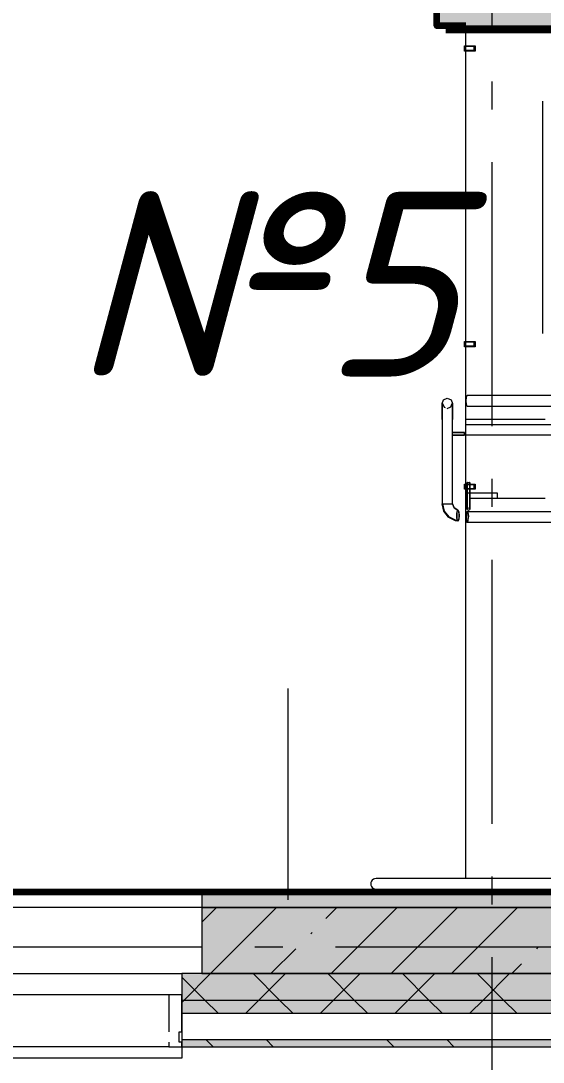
# Model space of a CAD drawing. Header units: millimetres. Extents: x -537608 to 253996, y -217170 to 186033.
# Drawn here: x -232611 to -230633, y 91086 to 95031 of the extents above; entities that cross this region are included whole.
import ezdxf

# ---------------------------------------------------------------- set-up
doc = ezdxf.new("R2010")
doc.units = ezdxf.units.MM
doc.layers.add('16) Лак 1.6м', color=160, linetype='Continuous', lineweight=90)
doc.layers.add('PDF _Геометрия', color=7, linetype='Continuous')
doc.layers.add('PDF _Текст', color=7, linetype='Continuous')
doc.layers.add('PDF _Сплошная заливка', color=7, linetype='Continuous', true_color=0xffffff)
doc.styles.add('PDF ISOCPEUR Italic', font='isocpeui.ttf')

msp = doc.modelspace()

# ---------------------------------------------------------------- hatches: boundary and pattern name
at = {"layer": 'PDF _Сплошная заливка', "true_color": 0x56bc34, "transparency": 33554559}
msp.add_hatch(color=85, dxfattribs=at).paths.add_polyline_path([(-225586.1947, 95011.265), (-225526.1941, 95011.265), (-225526.1941, 95071.2678), (-230976.1935, 95071.2678), (-230976.1935, 95011.265), (-226595.9773, 95011.265)])
h = msp.add_hatch(color=85, dxfattribs=at)
h.paths.add_polyline_path([(-226595.9773, 91671.2676), (-225586.1947, 91671.2676), (-225586.1947, 91731.2661), (-231926.1929, 91731.2661), (-231926.1929, 91671.2676), (-228265.7155, 91671.2676)], flags=0)
h.paths.add_polyline_path([(-233126.1932, 91671.2676), (-232926.1924, 91671.2676), (-232926.1924, 91731.2661), (-233126.1932, 91731.2661)], flags=0)
at = {"layer": 'PDF _Сплошная заливка', "transparency": 33554559}
h = msp.add_hatch(color=256, dxfattribs=at)
h.paths.add_polyline_path([(-226595.9773, 91421.2666), (-225526.1941, 91421.2666), (-225526.1941, 91671.2676), (-231926.1929, 91671.2676), (-231926.1929, 91421.2666), (-228265.7155, 91421.2666)], flags=0)
h.paths.add_polyline_path([(-232926.1924, 91421.2666), (-232926.1924, 91671.2676), (-233121.1919, 91671.2676), (-233121.1919, 91421.2666)], flags=0)
h = msp.add_hatch(color=256, dxfattribs=at)
h.paths.add_polyline_path([(-214072.9389, 91321.2663), (-213276.196, 91321.2663), (-213276.196, 91421.2666), (-222460.9308, 91421.2666), (-222460.9308, 91321.2663), (-214907.808, 91321.2663)], flags=0)
h.paths.add_polyline_path([(-224160.9288, 91321.2663), (-224160.9288, 91421.2666), (-232001.1932, 91421.2666), (-232001.1932, 91321.2663), (-224926.2392, 91321.2663)], flags=0)
h.paths.add_polyline_path([(-232851.1922, 91321.2663), (-232851.1922, 91421.2666), (-234126.1928, 91421.2666), (-234126.1928, 91321.2663), (-233126.1932, 91321.2663)], flags=0)
h.paths.add_polyline_path([(-236196.9723, 91321.2663), (-235826.1928, 91321.2663), (-235826.1928, 91421.2666), (-237066.1908, 91421.2666), (-237066.1908, 91321.2663), (-236614.4085, 91321.2663)], flags=0)
h.paths.add_polyline_path([(-239953.8848, 91321.2663), (-238766.1908, 91321.2663), (-238766.1908, 91421.2666), (-240066.1915, 91421.2666), (-240066.1915, 91321.2663)], flags=0)
h.paths.add_polyline_path([(-243626.1884, 91321.2663), (-241766.1916, 91321.2663), (-241766.1916, 91421.2666), (-243626.1884, 91421.2666)], flags=0)
h.paths.add_polyline_path([(-245380.5355, 91321.2663), (-245326.1907, 91321.2663), (-245326.1907, 91421.2666), (-246626.1914, 91421.2666), (-246626.1914, 91321.2663), (-245797.9674, 91321.2663)], flags=0)
h.paths.add_polyline_path([(-249626.19, 91321.2663), (-248326.1893, 91321.2663), (-248326.1893, 91421.2666), (-249626.19, 91421.2666)], flags=0)
h.paths.add_polyline_path([(-254564.0965, 91321.2663), (-254326.1866, 91321.2663), (-254326.1866, 91421.2666), (-255626.1873, 91421.2666), (-255626.1873, 91321.2663), (-254981.5283, 91321.2663)], flags=0)
h.paths.add_polyline_path([(-251326.1879, 91321.2663), (-251326.1879, 91421.2666), (-252626.1886, 91421.2666), (-252626.1886, 91321.2663), (-251642.052, 91321.2663)], flags=0)
h.paths.add_polyline_path([(-257486.1367, 91321.2663), (-257326.1894, 91321.2663), (-257326.1894, 91421.2666), (-258626.1859, 91421.2666), (-258626.1859, 91321.2663), (-258321.009, 91321.2663)], flags=0)
h.paths.add_polyline_path([(-260825.613, 91321.2663), (-260326.1881, 91321.2663), (-260326.1881, 91421.2666), (-261626.1888, 91421.2666), (-261626.1888, 91321.2663), (-261243.0492, 91321.2663)], flags=0)
h.paths.add_polyline_path([(-264626.1874, 91321.2663), (-263326.1867, 91321.2663), (-263330.2213, 91421.2666), (-264626.1874, 91421.2666)], flags=0)
h.paths.add_polyline_path([(-266326.1853, 91321.2663), (-266326.1853, 91421.2666), (-267621.1869, 91421.2666), (-267621.1869, 91321.2663), (-266669.6977, 91321.2663)], flags=0)
h.paths.add_polyline_path([(-269591.7422, 91321.2663), (-269321.1849, 91321.2663), (-269321.1849, 91421.2666), (-270626.8047, 91421.2666), (-270626.8047, 91321.2663), (-270009.1741, 91321.2663)], flags=0)
h.paths.add_polyline_path([(-272513.7824, 91321.2663), (-272326.8026, 91321.2663), (-272326.8026, 91421.2666), (-273626.1833, 91421.2666), (-273626.1833, 91321.2663), (-273348.6546, 91321.2663)], flags=0)
h.paths.add_polyline_path([(-279192.735, 91321.2663), (-278626.181, 91321.2663), (-278626.181, 91421.2666), (-279926.186, 91421.2666), (-279926.186, 91321.2663), (-279610.1755, 91321.2663)], flags=0)
h.paths.add_polyline_path([(-276926.1831, 91321.2663), (-275326.1855, 91321.2663), (-275326.1855, 91421.2666), (-276926.1831, 91421.2666)], flags=0)
h.paths.add_polyline_path([(-281626.184, 91321.2663), (-281626.184, 91421.2666), (-282926.1804, 91421.2666), (-282926.1804, 91321.2663), (-281697.3434, 91321.2663)], flags=0)
h.paths.add_polyline_path([(-284626.1869, 91321.2663), (-284626.1869, 91421.2666), (-285926.1833, 91421.2666), (-285926.1833, 91321.2663), (-285036.824, 91321.2663)], flags=0)
h.paths.add_polyline_path([(-287626.1812, 91321.2663), (-287626.1812, 91421.2666), (-288926.1776, 91421.2666), (-288926.1776, 91321.2663), (-287958.8642, 91321.2663)], flags=0)
h.paths.add_polyline_path([(-290880.9044, 91321.2663), (-290626.1842, 91321.2663), (-290626.1842, 91421.2666), (-291926.1806, 91421.2666), (-291926.1806, 91321.2663), (-291715.7767, 91321.2663)], flags=0)
h.paths.add_polyline_path([(-304238.8097, 91321.2663), (-301741.177, 91321.2663), (-301741.177, 91421.2666), (-307200.8346, 91421.2666), (-307200.8346, 91321.2663), (-305073.682, 91321.2663)], flags=0)
h.paths.add_polyline_path([(-299626.1757, 91321.2663), (-299566.1772, 91321.2663), (-299566.1772, 91421.2666), (-300866.1822, 91421.2666), (-300866.1822, 91321.2663), (-299647.0335, 91321.2663)], flags=0)
h.paths.add_polyline_path([(-310082.8987, 91321.2663), (-308075.8379, 91321.2663), (-308075.8379, 91421.2666), (-317076.174, 91421.2666), (-317076.174, 91321.2663), (-311752.6347, 91321.2663)], flags=0)
h = msp.add_hatch(color=256, dxfattribs=at)
h.paths.add_polyline_path([(-213176.1955, 91271.2661), (-213176.1955, 91321.2663), (-222460.9308, 91321.2663), (-222460.9308, 91271.2661), (-213238.0699, 91271.2661)], flags=0)
h.paths.add_polyline_path([(-225761.1072, 91271.2661), (-224160.9288, 91271.2661), (-224160.9288, 91321.2663), (-232001.1932, 91321.2663), (-232001.1932, 91271.2661), (-226595.9773, 91271.2661)], flags=0)
h.paths.add_polyline_path([(-233274.93, 91271.2661), (-232851.1922, 91271.2661), (-232851.1922, 91321.2663), (-234126.1928, 91321.2663), (-234126.1928, 91271.2661), (-233692.3661, 91271.2661)], flags=0)
h.paths.add_polyline_path([(-237031.8425, 91271.2661), (-235826.1928, 91271.2661), (-235826.1928, 91321.2663), (-237066.1908, 91321.2663), (-237066.1908, 91271.2661)], flags=0)
h.paths.add_polyline_path([(-239119.0147, 91271.2661), (-238766.1908, 91271.2661), (-238766.1908, 91321.2663), (-240066.1915, 91321.2663), (-240066.1915, 91271.2661), (-239536.4508, 91271.2661)], flags=0)
h.paths.add_polyline_path([(-242041.0592, 91271.2661), (-241766.1916, 91271.2661), (-241766.1916, 91321.2663), (-243626.1884, 91321.2663), (-243626.1884, 91271.2661), (-242458.491, 91271.2661)], flags=0)
h.paths.add_polyline_path([(-245797.9674, 91271.2661), (-245326.1907, 91271.2661), (-245326.1907, 91321.2663), (-246626.1914, 91321.2663), (-246626.1914, 91271.2661), (-246215.4035, 91271.2661)], flags=0)
h.paths.add_polyline_path([(-248720.0118, 91271.2661), (-248326.1893, 91271.2661), (-248326.1893, 91321.2663), (-249626.19, 91321.2663), (-249626.19, 91271.2661), (-249137.4437, 91271.2661)], flags=0)
h.paths.add_polyline_path([(-252626.1886, 91271.2661), (-251326.1879, 91271.2661), (-251326.1879, 91321.2663), (-252626.1886, 91321.2663)], flags=0)
h.paths.add_polyline_path([(-257326.1894, 91271.2661), (-257326.1894, 91321.2663), (-258626.1859, 91321.2663), (-258626.1859, 91271.2661), (-257486.1367, 91271.2661)], flags=0)
h.paths.add_polyline_path([(-255626.1873, 91271.2661), (-254326.1866, 91271.2661), (-254326.1866, 91321.2663), (-255626.1873, 91321.2663)], flags=0)
h.paths.add_polyline_path([(-261243.0492, 91271.2661), (-260326.1881, 91271.2661), (-260326.1881, 91321.2663), (-261626.1888, 91321.2663), (-261626.1888, 91271.2661)], flags=0)
h.paths.add_polyline_path([(-267621.1869, 91271.2661), (-266326.1853, 91271.2661), (-266326.1853, 91321.2663), (-267621.1869, 91321.2663)], flags=0)
h.paths.add_polyline_path([(-263326.1867, 91271.2661), (-263330.2213, 91321.2663), (-264626.1874, 91321.2663), (-264626.1874, 91271.2661), (-263330.2213, 91271.2661)], flags=0)
h.paths.add_polyline_path([(-269321.1849, 91271.2661), (-269321.1849, 91321.2663), (-270626.8047, 91321.2663), (-270626.8047, 91271.2661), (-269591.7422, 91271.2661)], flags=0)
h.paths.add_polyline_path([(-272513.7824, 91271.2661), (-272326.8026, 91271.2661), (-272326.8026, 91321.2663), (-273626.1833, 91321.2663), (-273626.1833, 91271.2661), (-273348.6546, 91271.2661)], flags=0)
h.paths.add_polyline_path([(-275435.8268, 91271.2661), (-275326.1855, 91271.2661), (-275326.1855, 91321.2663), (-276926.1831, 91321.2663), (-276926.1831, 91271.2661), (-275853.2587, 91271.2661)], flags=0)
h.paths.add_polyline_path([(-279610.1755, 91271.2661), (-278626.181, 91271.2661), (-278626.181, 91321.2663), (-279926.186, 91321.2663), (-279926.186, 91271.2661)], flags=0)
h.paths.add_polyline_path([(-281626.184, 91271.2661), (-281626.184, 91321.2663), (-282926.1804, 91321.2663), (-282926.1804, 91271.2661), (-281697.3434, 91271.2661)], flags=0)
h.paths.add_polyline_path([(-285926.1833, 91271.2661), (-284626.1869, 91271.2661), (-284626.1869, 91321.2663), (-285926.1833, 91321.2663)], flags=0)
h.paths.add_polyline_path([(-290626.1842, 91271.2661), (-290626.1842, 91321.2663), (-291926.1806, 91321.2663), (-291926.1806, 91271.2661), (-290880.9044, 91271.2661)], flags=0)
h.paths.add_polyline_path([(-288376.296, 91271.2661), (-287626.1812, 91271.2661), (-287626.1812, 91321.2663), (-288926.1776, 91321.2663), (-288926.1776, 91271.2661), (-288793.7365, 91271.2661)], flags=0)
h.paths.add_polyline_path([(-300064.4654, 91271.2661), (-299566.1772, 91271.2661), (-299566.1772, 91321.2663), (-300866.1822, 91321.2663), (-300866.1822, 91271.2661), (-300481.9058, 91271.2661)], flags=0)
h.paths.add_polyline_path([(-303821.3779, 91271.2661), (-301741.177, 91271.2661), (-301741.177, 91321.2663), (-307200.8346, 91321.2663), (-307200.8346, 91271.2661), (-304238.8097, 91271.2661)], flags=0)
h.paths.add_polyline_path([(-308413.1627, 91271.2661), (-308075.8379, 91271.2661), (-308075.8379, 91321.2663), (-317126.1742, 91321.2663), (-317126.1742, 91271.2661), (-308830.5945, 91271.2661)], flags=0)
h = msp.add_hatch(color=256, dxfattribs=at)
h.paths.add_polyline_path([(-213126.1959, 91144.2677), (-213026.1966, 91144.2677), (-213026.1966, 91171.2657), (-222460.9308, 91171.2657), (-222460.9308, 91144.2677), (-213176.1955, 91144.2677)], flags=0)
h.paths.add_polyline_path([(-224926.2392, 91144.2677), (-224160.9288, 91144.2677), (-224160.9288, 91171.2657), (-232001.1932, 91171.2657), (-232001.1932, 91144.2677), (-226595.9773, 91144.2677)], flags=0)
h.paths.add_polyline_path([(-232851.1922, 91144.2677), (-232851.1922, 91171.2657), (-234126.1928, 91171.2657), (-234126.1928, 91144.2677), (-233274.93, 91144.2677)], flags=0)
h.paths.add_polyline_path([(-235826.1928, 91144.2677), (-235826.1928, 91171.2657), (-237066.1908, 91171.2657), (-237066.1908, 91144.2677), (-236614.4085, 91144.2677)], flags=0)
h.paths.add_polyline_path([(-238766.1908, 91144.2677), (-238766.1908, 91171.2657), (-240066.1915, 91171.2657), (-240066.1915, 91144.2677), (-239953.8848, 91144.2677)], flags=0)
h.paths.add_polyline_path([(-243626.1884, 91144.2677), (-241766.1916, 91144.2677), (-241766.1916, 91171.2657), (-243626.1884, 91171.2657), (-243626.1884, 91161.2415)], flags=0)
h.paths.add_polyline_path([(-245326.1907, 91144.2677), (-245326.1907, 91171.2657), (-246626.1914, 91171.2657), (-246626.1914, 91144.2677)], flags=0)
h.paths.add_polyline_path([(-249626.19, 91144.2677), (-248326.1893, 91144.2677), (-248326.1893, 91171.2657), (-249626.19, 91171.2657), (-249626.19, 91161.2415)], flags=0)
h.paths.add_polyline_path([(-254326.1866, 91144.2677), (-254326.1866, 91171.2657), (-255626.1873, 91171.2657), (-255626.1873, 91144.2677), (-254981.5283, 91144.2677)], flags=0)
h.paths.add_polyline_path([(-252626.1886, 91144.2677), (-251326.1879, 91144.2677), (-251326.1879, 91171.2657), (-252626.1886, 91171.2657), (-252626.1886, 91161.2415)], flags=0)
h.paths.add_polyline_path([(-258321.009, 91144.2677), (-257326.1894, 91144.2677), (-257326.1894, 91171.2657), (-258626.1859, 91171.2657), (-258626.1859, 91144.2677)], flags=0)
h.paths.add_polyline_path([(-260326.1881, 91144.2677), (-260326.1881, 91171.2657), (-261626.1888, 91171.2657), (-261626.1888, 91144.2677)], flags=0)
h.paths.add_polyline_path([(-263330.2213, 91144.2677), (-263326.1867, 91144.2677), (-263330.2213, 91171.2657), (-264626.1874, 91171.2657), (-264626.1874, 91144.2677)], flags=0)
h.paths.add_polyline_path([(-266669.6977, 91144.2677), (-266326.1853, 91144.2677), (-266326.1853, 91171.2657), (-267621.1869, 91171.2657), (-267621.1869, 91144.2677)], flags=0)
h.paths.add_polyline_path([(-269321.1849, 91144.2677), (-269321.1849, 91171.2657), (-270626.8047, 91171.2657), (-270626.8047, 91144.2677), (-270009.1741, 91144.2677)], flags=0)
h.paths.add_polyline_path([(-272326.8026, 91144.2677), (-272326.8026, 91171.2657), (-273626.1833, 91171.2657), (-273626.1833, 91144.2677), (-273348.6546, 91144.2677)], flags=0)
h.paths.add_polyline_path([(-275326.1855, 91144.2677), (-275326.1855, 91171.2657), (-276926.1831, 91171.2657), (-276926.1831, 91144.2677), (-276688.131, 91144.2677)], flags=0)
h.paths.add_polyline_path([(-278626.181, 91144.2677), (-278626.181, 91171.2657), (-279926.186, 91171.2657), (-279926.186, 91144.2677)], flags=0)
h.paths.add_polyline_path([(-284626.1869, 91144.2677), (-284626.1869, 91171.2657), (-285926.1833, 91171.2657), (-285926.1833, 91144.2677), (-285036.824, 91144.2677)], flags=0)
h.paths.add_polyline_path([(-281697.3434, 91144.2677), (-281626.184, 91144.2677), (-281626.184, 91171.2657), (-282926.1804, 91171.2657), (-282926.1804, 91144.2677)], flags=0)
h.paths.add_polyline_path([(-288376.296, 91144.2677), (-287626.1812, 91144.2677), (-287626.1812, 91171.2657), (-288926.1776, 91171.2657), (-288926.1776, 91144.2677)], flags=0)
h.paths.add_polyline_path([(-290626.1842, 91144.2677), (-290626.1842, 91171.2657), (-291926.1806, 91171.2657), (-291926.1806, 91144.2677), (-291715.7767, 91144.2677)], flags=0)
h.paths.add_polyline_path([(-303403.9461, 91144.2677), (-301741.177, 91144.2677), (-301741.177, 91171.2657), (-307200.8346, 91171.2657), (-307200.8346, 91144.2677), (-305073.682, 91144.2677)], flags=0)
h.paths.add_polyline_path([(-300866.1822, 91144.2677), (-299566.1772, 91144.2677), (-299566.1772, 91171.2657), (-300866.1822, 91171.2657), (-300866.1822, 91161.2415)], flags=0)
h.paths.add_polyline_path([(-310082.8987, 91144.2677), (-308075.8379, 91144.2677), (-308075.8379, 91171.2657), (-317253.1726, 91171.2657), (-317253.1726, 91144.2677), (-311752.6347, 91144.2677)], flags=0)

# ---------------------------------------------------------------- linework, layer by layer
at = {"layer": '16) Лак 1.6м'}
for points in [[(-232826.1921, 99111.2657), (-233066.1926, 99111.2657), (-233066.1926, 91731.2661), (-225586.1947, 91731.2661), (-225586.1947, 93371.2655)], [(-230926.1934, 95011.265), (-231036.192, 95011.265), (-231036.192, 99111.2657), (-231176.1922, 99111.2657)], [(-231002.1241, 94997.2157), (-225562.1273, 94997.2157), (-225562.1273, 93026.1049)]]:
    msp.add_lwpolyline(points, dxfattribs=at)
at = {"layer": 'PDF _Геометрия', "lineweight": 9}
for p, q in [((-231036.192, 99111.2657), (-231036.192, 95011.265)), ((-231036.192, 95011.265), (-230976.1935, 95011.265)), ((-230976.1935, 95011.265), (-225586.1947, 95011.265)), ((-230931.1925, 94936.1054), (-230931.1925, 94916.1044)), ((-230928.1935, 94919.1057), (-230928.1935, 94933.1041)), ((-230894.1919, 94933.1041), (-230894.1919, 94919.1057)), ((-230891.1928, 94916.1044), (-230891.1928, 94936.1054)), ((-230931.1925, 93816.1045), (-230931.1925, 93796.1036)), ((-230928.1935, 93799.1048), (-230928.1935, 93813.1033)), ((-230894.1919, 93813.1033), (-230894.1919, 93799.1048)), ((-230891.1928, 93796.1036), (-230891.1928, 93816.1045)), ((-231016.1932, 93581.1054), (-231010.1435, 93595.4354)), ((-231016.1932, 93581.1054), (-231016.1932, 93574.8359)), ((-231016.1932, 93580.0547), (-231016.1932, 93581.1054)), ((-231016.1932, 93568.9282), (-231016.1932, 93580.0547)), ((-231014.6927, 93581.1054), (-231008.6709, 93567.447)), ((-231010.1435, 93595.4354), (-230996.1923, 93601.102)), ((-230996.1923, 93601.102), (-230981.8623, 93595.0565)), ((-230982.534, 93568.6268), (-230977.692, 93581.1054)), ((-230981.8623, 93595.0565), (-230976.1935, 93581.1054)), ((-230976.1935, 93581.1054), (-230976.1935, 93574.8359)), ((-230976.1935, 93580.0547), (-230976.1935, 93581.1054)), ((-230976.1935, 93568.9282), (-230976.1935, 93580.0547)), ((-230925.5174, 93595.7153), (-230925.6357, 93591.2673)), ((-230925.6357, 93591.2673), (-230925.5174, 93586.8149)), ((-230925.1686, 93599.9436), (-230925.5174, 93595.7153)), ((-230925.5174, 93586.8149), (-230925.1686, 93582.5866)), ((-230924.6045, 93603.7371), (-230925.1686, 93599.9436)), ((-230925.1686, 93582.5866), (-230924.6045, 93578.7974)), ((-230923.8574, 93606.902), (-230924.6045, 93603.7371)), ((-230924.6045, 93578.7974), (-230923.8574, 93575.6282)), ((-230922.9618, 93609.2875), (-230923.8574, 93606.902)), ((-230921.965, 93610.7644), (-230922.9618, 93609.2875)), ((-230920.9143, 93611.2682), (-230921.965, 93610.7644)), ((-227031.4725, 93611.2682), (-230920.9143, 93611.2682)), ((-231016.1932, 93574.8359), (-231016.1932, 93557.3368)), ((-231016.1932, 93547.8035), (-231016.1932, 93568.9282)), ((-231016.1932, 93557.3368), (-231016.1932, 93532.272)), ((-231016.1932, 93521.1025), (-231016.1932, 93547.8035)), ((-231008.6709, 93567.447), (-231004.1152, 93565.6773)), ((-230996.1923, 93562.6029), (-230982.534, 93568.6268)), ((-230976.1935, 93574.8359), (-230976.1935, 93557.3368)), ((-230976.1935, 93547.8035), (-230976.1935, 93568.9282)), ((-230976.1935, 93557.3368), (-230976.1935, 93532.272)), ((-230976.1935, 93521.1025), (-230976.1935, 93547.8035)), ((-230923.8574, 93575.6282), (-230922.9618, 93573.247)), ((-230922.9618, 93573.247), (-230921.965, 93571.7658)), ((-230921.965, 93571.7658), (-230920.9143, 93571.2663)), ((-230920.9143, 93571.2663), (-227031.4725, 93571.2663)), ((-231016.1932, 93532.272), (-231016.1932, 93521.1025)), ((-231016.1932, 93521.1025), (-231016.1932, 93201.1047)), ((-230976.1935, 93532.272), (-230976.1935, 93521.1025)), ((-230976.1935, 93201.1047), (-230976.1935, 93521.1025)), ((-230926.1934, 93501.2652), (-227026.1934, 93501.2652)), ((-230976.8739, 93461.104), (-230971.1922, 93461.104)), ((-230971.1922, 93461.104), (-230976.8739, 93461.104)), ((-230971.1922, 93471.1024), (-230974.7274, 93471.1024)), ((-230974.7274, 93471.1024), (-230971.1922, 93471.1024)), ((-230971.1922, 93471.1024), (-230931.1925, 93471.1024)), ((-230931.1925, 93471.1024), (-230971.1922, 93471.1024)), ((-230971.1922, 93461.104), (-230931.1925, 93461.104)), ((-230931.1925, 93461.104), (-230971.1922, 93461.104)), ((-230931.1925, 93470.9344), (-230931.1925, 93471.1024)), ((-230931.1925, 93471.1024), (-230931.1925, 93470.9344)), ((-230931.1925, 93470.9344), (-230931.1925, 93471.1024)), ((-230931.1925, 93471.1024), (-230931.1925, 93470.9344)), ((-230931.1925, 93470.4349), (-230931.1925, 93470.9344)), ((-230931.1925, 93470.9344), (-230931.1925, 93470.4349)), ((-230931.1925, 93470.4349), (-230931.1925, 93470.9344)), ((-230931.1925, 93470.9344), (-230931.1925, 93470.4349)), ((-230931.1925, 93469.6383), (-230931.1925, 93470.4349)), ((-230931.1925, 93470.4349), (-230931.1925, 93469.6383)), ((-230931.1925, 93469.6383), (-230931.1925, 93470.4349)), ((-230931.1925, 93470.4349), (-230931.1925, 93469.6383)), ((-230931.1925, 93468.6049), (-230931.1925, 93469.6383)), ((-230931.1925, 93469.6383), (-230931.1925, 93468.6049)), ((-230931.1925, 93468.6049), (-230931.1925, 93469.6383)), ((-230931.1925, 93469.6383), (-230931.1925, 93468.6049)), ((-230931.1925, 93467.3992), (-230931.1925, 93468.6049)), ((-230931.1925, 93468.6049), (-230931.1925, 93467.3992)), ((-230931.1925, 93467.3992), (-230931.1925, 93468.6049)), ((-230931.1925, 93468.6049), (-230931.1925, 93467.3992)), ((-230931.1925, 93466.1032), (-230931.1925, 93467.3992)), ((-230931.1925, 93467.3992), (-230931.1925, 93466.1032)), ((-230931.1925, 93466.1032), (-230931.1925, 93467.3992)), ((-230931.1925, 93467.3992), (-230931.1925, 93466.1032)), ((-230931.1925, 93466.1032), (-230931.1925, 93464.8114)), ((-230931.1925, 93464.8114), (-230931.1925, 93466.1032)), ((-230931.1925, 93466.1032), (-230931.1925, 93464.8114)), ((-230931.1925, 93464.8114), (-230931.1925, 93466.1032)), ((-230931.1925, 93464.8114), (-230931.1925, 93463.6057)), ((-230931.1925, 93463.6057), (-230931.1925, 93464.8114)), ((-230931.1925, 93464.8114), (-230931.1925, 93463.6057)), ((-230931.1925, 93463.6057), (-230931.1925, 93464.8114)), ((-230931.1925, 93463.6057), (-230931.1925, 93462.568)), ((-230931.1925, 93462.568), (-230931.1925, 93463.6057)), ((-230931.1925, 93463.6057), (-230931.1925, 93462.568)), ((-230931.1925, 93462.568), (-230931.1925, 93463.6057)), ((-230931.1925, 93462.568), (-230931.1925, 93461.7757)), ((-230931.1925, 93461.7757), (-230931.1925, 93462.568)), ((-230931.1925, 93462.568), (-230931.1925, 93461.7757)), ((-230931.1925, 93461.7757), (-230931.1925, 93462.568)), ((-230931.1925, 93461.7757), (-230931.1925, 93461.2762)), ((-230931.1925, 93461.2762), (-230931.1925, 93461.7757)), ((-230931.1925, 93461.7757), (-230931.1925, 93461.2762)), ((-230931.1925, 93461.2762), (-230931.1925, 93461.7757)), ((-230931.1925, 93461.2762), (-230931.1925, 93461.104)), ((-230931.1925, 93461.104), (-230931.1925, 93461.2762)), ((-230931.1925, 93461.2762), (-230931.1925, 93461.104)), ((-230931.1925, 93461.104), (-230931.1925, 93461.2762)), ((-227026.1934, 93461.2676), (-230926.1934, 93461.2676)), ((-230921.1921, 93275.2912), (-230921.1921, 93281.2678)), ((-230921.1921, 93281.2678), (-230921.1921, 93275.2912)), ((-230921.022, 93281.2678), (-230921.1921, 93281.2678)), ((-230921.1921, 93281.2678), (-230921.022, 93281.2678)), ((-230921.022, 93281.2678), (-230921.1921, 93281.2678)), ((-230921.1921, 93281.2678), (-230921.022, 93281.2678)), ((-230921.1921, 93258.5369), (-230921.1921, 93273.1038)), ((-230921.1921, 93273.1038), (-230921.1921, 93258.5369)), ((-230920.5225, 93281.2678), (-230921.022, 93281.2678)), ((-230921.022, 93281.2678), (-230920.5225, 93281.2678)), ((-230920.5225, 93281.2678), (-230921.022, 93281.2678)), ((-230921.022, 93281.2678), (-230920.5225, 93281.2678)), ((-230919.7281, 93281.2678), (-230920.5225, 93281.2678)), ((-230920.5225, 93281.2678), (-230919.7281, 93281.2678)), ((-230919.7281, 93281.2678), (-230920.5225, 93281.2678)), ((-230920.5225, 93281.2678), (-230919.7281, 93281.2678)), ((-230919.7281, 93281.2678), (-230918.6925, 93281.2678)), ((-230918.6925, 93281.2678), (-230917.4868, 93281.2678)), ((-230917.4868, 93281.2678), (-230916.1929, 93281.2678)), ((-230916.1929, 93281.2678), (-230914.899, 93281.2678)), ((-230914.899, 93281.2678), (-230913.6933, 93281.2678)), ((-230913.6933, 93281.2678), (-230912.6577, 93281.2678)), ((-230912.6577, 93281.2678), (-230911.8633, 93281.2678)), ((-230911.8633, 93281.2678), (-230912.6577, 93281.2678)), ((-230912.6577, 93281.2678), (-230911.8633, 93281.2678)), ((-230911.8633, 93281.2678), (-230912.6577, 93281.2678)), ((-230911.8633, 93281.2678), (-230911.3638, 93281.2678)), ((-230911.3638, 93281.2678), (-230911.8633, 93281.2678)), ((-230911.8633, 93281.2678), (-230911.3638, 93281.2678)), ((-230911.3638, 93281.2678), (-230911.8633, 93281.2678)), ((-230911.3638, 93281.2678), (-230911.1937, 93281.2678)), ((-230911.1937, 93281.2678), (-230911.3638, 93281.2678)), ((-230911.3638, 93281.2678), (-230911.1937, 93281.2678)), ((-230911.1937, 93281.2678), (-230911.3638, 93281.2678)), ((-230911.1937, 93281.2678), (-230911.1937, 93276.105)), ((-230911.1937, 93276.105), (-230911.1937, 93281.2678)), ((-230911.1937, 93273.1038), (-230911.1937, 93259.1053)), ((-230911.1937, 93259.1053), (-230911.1937, 93273.1038)), ((-230894.1919, 93273.1038), (-230894.1919, 93259.1053)), ((-230891.1928, 93256.1041), (-230891.1928, 93276.105)), ((-230806.192, 93241.2659), (-230926.1934, 93241.2659)), ((-230921.1921, 93206.2675), (-230921.1921, 93256.1041)), ((-230921.1921, 93256.1041), (-230921.1921, 93206.2675)), ((-230911.1937, 93206.2675), (-230911.1937, 93256.1041)), ((-230911.1937, 93256.1041), (-230911.1937, 93206.2675)), ((-230806.192, 93221.265), (-230806.192, 93241.2659)), ((-231016.1932, 93201.1047), (-231015.5108, 93201.1047)), ((-231009.9153, 93173.2369), (-231016.1932, 93201.1047)), ((-231016.1932, 93201.1047), (-231009.9153, 93173.2369)), ((-231016.1932, 93201.1047), (-231015.5108, 93201.1047)), ((-231015.5108, 93201.1047), (-231013.5128, 93201.1047)), ((-231015.5108, 93201.1047), (-231013.5128, 93201.1047)), ((-231008.4168, 93173.5813), (-231014.6927, 93201.1047)), ((-231014.6927, 93201.1047), (-231008.4168, 93173.5813)), ((-231013.5128, 93201.1047), (-231010.3351, 93201.1047)), ((-231013.5128, 93201.1047), (-231010.3351, 93201.1047)), ((-231010.3351, 93201.1047), (-231006.1928, 93201.1047)), ((-231010.3351, 93201.1047), (-231006.1928, 93201.1047)), ((-231006.1928, 93201.1047), (-231001.3702, 93201.1047)), ((-231006.1928, 93201.1047), (-231001.3702, 93201.1047)), ((-231001.3702, 93201.1047), (-230996.1923, 93201.1047)), ((-231001.3702, 93201.1047), (-230996.1923, 93201.1047)), ((-230996.1923, 93201.1047), (-230991.0166, 93201.1047)), ((-230996.1923, 93201.1047), (-230991.0166, 93201.1047)), ((-230991.0166, 93201.1047), (-230986.1919, 93201.1047)), ((-230991.0166, 93201.1047), (-230986.1919, 93201.1047)), ((-230986.1919, 93201.1047), (-230982.0496, 93201.1047)), ((-230986.1919, 93201.1047), (-230982.0496, 93201.1047)), ((-230982.0496, 93201.1047), (-230978.8718, 93201.1047)), ((-230982.0496, 93201.1047), (-230978.8718, 93201.1047)), ((-230978.8718, 93201.1047), (-230976.8739, 93201.1047)), ((-230978.8718, 93201.1047), (-230976.8739, 93201.1047)), ((-230976.8739, 93201.1047), (-230976.1935, 93201.1047)), ((-230976.8739, 93201.1047), (-230976.1935, 93201.1047)), ((-230976.1935, 93201.1047), (-230970.8456, 93185.6508)), ((-230970.8456, 93185.6508), (-230976.1935, 93201.1047)), ((-230970.8456, 93185.6508), (-230955.9149, 93176.5525)), ((-230955.9149, 93176.5525), (-230970.8456, 93185.6508)), ((-230921.1921, 93206.2675), (-230921.1921, 93202.7323)), ((-230921.1921, 93202.7323), (-230921.1921, 93206.2675)), ((-230921.1921, 93202.7323), (-230921.1921, 93187.3818)), ((-230921.1921, 93187.3818), (-230921.1921, 93202.7323)), ((-230921.1921, 93187.3818), (-230921.1921, 93181.2674)), ((-230921.1921, 93181.2674), (-230921.1921, 93187.3818)), ((-230911.1937, 93189.8835), (-230911.1937, 93206.2675)), ((-230911.1937, 93206.2675), (-230911.1937, 93189.8835)), ((-230911.1937, 93181.5171), (-230911.1937, 93189.8835)), ((-230911.1937, 93189.8835), (-230911.1937, 93181.5171)), ((-230911.1937, 93181.2674), (-230911.1937, 93181.5171)), ((-230911.1937, 93181.5171), (-230911.1937, 93181.2674)), ((-230992.2955, 93150.7515), (-231009.9153, 93173.2369)), ((-231009.9153, 93173.2369), (-230992.2955, 93150.7515)), ((-230990.8336, 93151.4964), (-231008.4168, 93173.5813)), ((-231008.4168, 93173.5813), (-230990.8336, 93151.4964)), ((-230966.7378, 93137.9888), (-230992.2955, 93150.7515)), ((-230992.2955, 93150.7515), (-230966.7378, 93137.9888)), ((-230965.4137, 93139.2159), (-230990.8336, 93151.4964)), ((-230990.8336, 93151.4964), (-230965.4137, 93139.2159)), ((-230960.52, 93161.5981), (-230960.6363, 93157.107)), ((-230960.52, 93161.5981), (-230960.6363, 93157.107)), ((-230960.6363, 93157.107), (-230960.5157, 93152.5212)), ((-230960.6363, 93157.107), (-230960.5157, 93152.5212)), ((-230960.1734, 93165.8652), (-230960.52, 93161.5981)), ((-230960.1734, 93165.8652), (-230960.52, 93161.5981)), ((-230960.5157, 93152.5212), (-230960.1648, 93148.1593)), ((-230960.5157, 93152.5212), (-230960.1648, 93148.1593)), ((-230960.2273, 93160.0049), (-230959.7235, 93166.1795)), ((-230960.2273, 93160.0049), (-230959.7235, 93166.1795)), ((-230960.2035, 93153.4513), (-230960.2273, 93160.0049)), ((-230960.2035, 93153.4513), (-230960.2273, 93160.0049)), ((-230959.6696, 93147.3153), (-230960.2035, 93153.4513)), ((-230959.6696, 93147.3153), (-230960.2035, 93153.4513)), ((-230959.6093, 93169.663), (-230960.1734, 93165.8652)), ((-230959.6093, 93169.663), (-230960.1734, 93165.8652)), ((-230960.1648, 93148.1593), (-230959.6029, 93144.2409)), ((-230960.1648, 93148.1593), (-230959.6029, 93144.2409)), ((-230959.7235, 93166.1795), (-230958.7395, 93171.1485)), ((-230959.7235, 93166.1795), (-230958.7395, 93171.1485)), ((-230958.6943, 93142.3162), (-230959.6696, 93147.3153)), ((-230958.6943, 93142.3162), (-230959.6696, 93147.3153)), ((-230958.8537, 93172.7719), (-230959.6093, 93169.663)), ((-230958.8537, 93172.7719), (-230959.6093, 93169.663)), ((-230959.6029, 93144.2409), (-230958.858, 93140.9512)), ((-230959.6029, 93144.2409), (-230958.858, 93140.9512)), ((-230957.9494, 93175.0109), (-230958.8537, 93172.7719)), ((-230957.9494, 93175.0109), (-230958.8537, 93172.7719)), ((-230958.7395, 93171.1485), (-230957.4069, 93174.1971)), ((-230958.7395, 93171.1485), (-230957.4069, 93174.1971)), ((-230957.394, 93139.0092), (-230958.6943, 93142.3162)), ((-230957.394, 93139.0092), (-230958.6943, 93142.3162)), ((-230956.9526, 93176.2725), (-230957.9494, 93175.0109)), ((-230956.9526, 93176.2725), (-230957.9494, 93175.0109)), ((-230957.4069, 93174.1971), (-230955.9149, 93175.0281)), ((-230957.4069, 93174.1971), (-230955.9149, 93175.0281)), ((-230955.9149, 93176.5525), (-230956.9526, 93176.2725)), ((-230955.9149, 93176.5525), (-230956.9526, 93176.2725)), ((-230954.8772, 93175.885), (-230955.9149, 93176.5525)), ((-230954.8772, 93175.885), (-230955.9149, 93176.5525)), ((-230955.9149, 93175.0281), (-230954.4465, 93173.7191)), ((-230955.9149, 93175.0281), (-230954.4465, 93173.7191)), ((-230953.8932, 93174.3177), (-230954.8772, 93175.885)), ((-230953.8932, 93174.3177), (-230954.8772, 93175.885)), ((-230954.4465, 93173.7191), (-230953.1462, 93170.4725)), ((-230954.4465, 93173.7191), (-230953.1462, 93170.4725)), ((-230953.0041, 93171.9107), (-230953.8932, 93174.3177)), ((-230953.0041, 93171.9107), (-230953.8932, 93174.3177)), ((-230953.1462, 93170.4725), (-230952.158, 93165.5595)), ((-230953.1462, 93170.4725), (-230952.158, 93165.5595)), ((-230952.1343, 93146.8417), (-230953.1182, 93141.9244)), ((-230952.1343, 93146.8417), (-230953.1182, 93141.9244)), ((-230952.2505, 93168.7372), (-230953.0041, 93171.9107)), ((-230952.2505, 93168.7372), (-230953.0041, 93171.9107)), ((-230952.9933, 93140.4173), (-230952.2398, 93143.5477)), ((-230952.9933, 93140.4173), (-230952.2398, 93143.5477)), ((-230951.6757, 93164.9222), (-230952.2505, 93168.7372)), ((-230951.6757, 93164.9222), (-230952.2505, 93168.7372)), ((-230952.2398, 93143.5477), (-230951.6693, 93147.3412)), ((-230952.2398, 93143.5477), (-230951.6693, 93147.3412)), ((-230952.158, 93165.5595), (-230951.6198, 93159.4709)), ((-230952.158, 93165.5595), (-230951.6198, 93159.4709)), ((-230951.6112, 93152.9518), (-230952.1343, 93146.8417)), ((-230951.6112, 93152.9518), (-230952.1343, 93146.8417)), ((-230951.3162, 93160.6378), (-230951.6757, 93164.9222)), ((-230951.3162, 93160.6378), (-230951.6757, 93164.9222)), ((-230951.6693, 93147.3412), (-230951.314, 93151.5997)), ((-230951.6693, 93147.3412), (-230951.314, 93151.5997)), ((-230951.6198, 93159.4709), (-230951.6112, 93152.9518)), ((-230951.6198, 93159.4709), (-230951.6112, 93152.9518)), ((-230951.1934, 93156.1037), (-230951.3162, 93160.6378)), ((-230951.1934, 93156.1037), (-230951.3162, 93160.6378)), ((-230951.314, 93151.5997), (-230951.1934, 93156.1037)), ((-230951.314, 93151.5997), (-230951.1934, 93156.1037)), ((-230925.6357, 93151.2681), (-230925.5174, 93155.7161)), ((-230925.5174, 93155.7161), (-230925.6357, 93151.2681)), ((-230925.6357, 93151.2681), (-230925.5174, 93146.8159)), ((-230925.5174, 93146.8159), (-230925.6357, 93151.2681)), ((-230925.5174, 93155.7161), (-230925.1686, 93159.9446)), ((-230925.1686, 93159.9446), (-230925.5174, 93155.7161)), ((-230925.5174, 93146.8159), (-230925.1686, 93142.5874)), ((-230925.1686, 93142.5874), (-230925.5174, 93146.8159)), ((-230925.1535, 93155.6946), (-230925.2805, 93151.2681)), ((-230925.2805, 93151.2681), (-230925.1535, 93146.8374)), ((-230925.1686, 93159.9446), (-230924.6045, 93163.7381)), ((-230924.6045, 93163.7381), (-230925.1686, 93159.9446)), ((-230925.1686, 93142.5874), (-230924.6045, 93138.7982)), ((-230924.6045, 93138.7982), (-230925.1686, 93142.5874)), ((-230924.7811, 93159.8627), (-230925.1535, 93155.6946)), ((-230925.1535, 93146.8374), (-230924.7811, 93142.6693)), ((-230924.1825, 93163.5357), (-230924.7811, 93159.8627)), ((-230924.7811, 93142.6693), (-230924.1825, 93139.0006)), ((-230923.3945, 93166.4895), (-230924.1825, 93163.5357)), ((-230922.4623, 93168.565), (-230923.3945, 93166.4895)), ((-230921.965, 93170.7653), (-230922.9618, 93169.2841)), ((-230922.9618, 93169.2841), (-230921.965, 93170.7653)), ((-230921.4396, 93169.6328), (-230922.4623, 93168.565)), ((-230920.9143, 93171.2648), (-230921.965, 93170.7653)), ((-230921.965, 93170.7653), (-230920.9143, 93171.2648)), ((-230920.9143, 93169.7663), (-230921.4396, 93169.6328)), ((-230920.9143, 93169.7663), (-230921.4396, 93169.6328)), ((-227031.4725, 93171.2648), (-230920.9143, 93171.2648)), ((-230920.9143, 93171.2648), (-230919.8636, 93170.7653)), ((-230920.3868, 93169.6328), (-230920.9143, 93169.7663)), ((-230920.3868, 93169.6328), (-230920.9143, 93169.7663)), ((-230919.3664, 93168.565), (-230920.3868, 93169.6328)), ((-230919.8636, 93170.7653), (-230918.8647, 93169.2841)), ((-230918.8647, 93169.2841), (-230917.9712, 93166.9029)), ((-230917.6461, 93163.5357), (-230918.4341, 93166.4895)), ((-230917.9712, 93166.9029), (-230917.222, 93163.7381)), ((-230917.0476, 93159.8627), (-230917.6461, 93163.5357)), ((-230917.6461, 93139.0006), (-230917.0476, 93142.6693)), ((-230917.222, 93163.7381), (-230916.6601, 93159.9446)), ((-230916.673, 93155.6946), (-230917.0476, 93159.8627)), ((-230917.0476, 93142.6693), (-230916.673, 93146.8374)), ((-230916.546, 93151.2681), (-230916.673, 93155.6946)), ((-230916.673, 93146.8374), (-230916.546, 93151.2681)), ((-230916.6601, 93159.9446), (-230916.3113, 93155.7161)), ((-230916.3113, 93155.7161), (-230916.1929, 93151.2681)), ((-230955.9149, 93136.275), (-230966.7378, 93137.9888)), ((-230966.7378, 93137.9888), (-230955.9149, 93136.275)), ((-230955.9149, 93137.7778), (-230965.4137, 93139.2159)), ((-230965.4137, 93139.2159), (-230955.9149, 93137.7778)), ((-230958.858, 93140.9512), (-230957.9645, 93138.4538)), ((-230958.858, 93140.9512), (-230957.9645, 93138.4538)), ((-230957.9645, 93138.4538), (-230956.9677, 93136.8649)), ((-230957.9645, 93138.4538), (-230956.9677, 93136.8649)), ((-230955.9149, 93137.7778), (-230957.394, 93139.0092)), ((-230955.9149, 93137.7778), (-230957.394, 93139.0092)), ((-230956.9677, 93136.8649), (-230955.9149, 93136.275)), ((-230956.9677, 93136.8649), (-230955.9149, 93136.275)), ((-230954.4336, 93138.7853), (-230955.9149, 93137.7778)), ((-230954.4336, 93138.7853), (-230955.9149, 93137.7778)), ((-230955.9149, 93136.275), (-230954.8772, 93136.697)), ((-230955.9149, 93136.275), (-230954.8772, 93136.697)), ((-230954.8772, 93136.697), (-230953.8868, 93138.0964)), ((-230954.8772, 93136.697), (-230953.8868, 93138.0964)), ((-230953.1182, 93141.9244), (-230954.4336, 93138.7853)), ((-230953.1182, 93141.9244), (-230954.4336, 93138.7853)), ((-230953.8868, 93138.0964), (-230952.9933, 93140.4173)), ((-230953.8868, 93138.0964), (-230952.9933, 93140.4173)), ((-230924.1825, 93139.0006), (-230923.3945, 93136.0425)), ((-230923.3945, 93136.0425), (-230922.4623, 93133.967)), ((-230922.9618, 93133.2479), (-230921.965, 93131.7667)), ((-230922.4623, 93133.967), (-230921.4396, 93132.8991)), ((-230921.965, 93131.7667), (-230920.9143, 93131.2672)), ((-230921.4396, 93132.8991), (-230920.9143, 93132.7657)), ((-230921.4396, 93132.8991), (-230920.9143, 93132.7657)), ((-230920.9143, 93132.7657), (-230920.3868, 93132.8991)), ((-230920.9143, 93132.7657), (-230920.3868, 93132.8991)), ((-230920.9143, 93131.2672), (-227031.4725, 93131.2672)), ((-230920.3868, 93132.8991), (-230919.3664, 93133.967)), ((-230918.4341, 93136.0425), (-230917.6461, 93139.0006)), ((-231599.015, 91701.2669), (-231599.015, 92501.2657)), ((-231285.5105, 91766.4411), (-231286.193, 91761.2654)), ((-231286.193, 91761.2654), (-231285.5105, 91756.0897)), ((-231283.5126, 91771.268), (-231285.5105, 91766.4411)), ((-231280.3348, 91775.4103), (-231283.5126, 91771.268)), ((-231276.1925, 91778.5881), (-231280.3348, 91775.4103)), ((-231271.3699, 91780.586), (-231276.1925, 91778.5881)), ((-231266.1921, 91781.2664), (-231271.3699, 91780.586)), ((-226346.1938, 91781.2664), (-231266.1921, 91781.2664)), ((-232926.1924, 91731.2661), (-231926.1929, 91731.2661)), ((-225586.1947, 91731.2661), (-231926.1929, 91731.2661)), ((-231926.1929, 91731.2661), (-231926.1929, 91671.2676)), ((-231285.5105, 91756.0897), (-231283.5126, 91751.2671)), ((-231283.5126, 91751.2671), (-231280.3348, 91747.1248)), ((-231280.3348, 91747.1248), (-231276.1925, 91743.947)), ((-231276.1925, 91743.947), (-231271.3699, 91741.9491)), ((-231271.3699, 91741.9491), (-231266.1921, 91741.2645)), ((-231266.1921, 91741.2645), (-226346.1938, 91741.2645)), ((-231926.1929, 91615.6784), (-231870.6058, 91671.2676)), ((-225586.1947, 91671.2676), (-231926.1929, 91671.2676)), ((-231926.1929, 91671.2676), (-225586.1947, 91671.2676)), ((-231926.1929, 91671.2676), (-231926.1929, 91421.2666)), ((-231892.5056, 91421.2666), (-231642.5069, 91671.2676)), ((-231456.1881, 91629.4874), (-231414.4079, 91671.2676)), ((-231436.3099, 91421.2666), (-231186.3089, 91671.2676)), ((-231208.2109, 91421.2666), (-230958.2121, 91671.2676)), ((-230980.1119, 91421.2666), (-230730.1131, 91671.2676)), ((-231513.2134, 91572.46), (-231508.4725, 91577.2008)), ((-231664.4088, 91421.2666), (-231570.2386, 91515.4368)), ((-230657.8449, 91515.4368), (-230653.102, 91520.1777)), ((-230752.0151, 91421.2666), (-230714.8681, 91458.4138)), ((-225526.1941, 91421.2666), (-232001.1932, 91421.2666)), ((-232001.1932, 91421.2666), (-232001.1932, 91321.2663)), ((-231914.2182, 91321.2663), (-232001.1932, 91408.2413)), ((-231992.336, 91321.2663), (-231892.3377, 91421.2666)), ((-231926.1929, 91421.2666), (-225526.1941, 91421.2666)), ((-231631.3761, 91321.2663), (-231731.3764, 91421.2666)), ((-231709.4938, 91321.2663), (-231609.4934, 91421.2666)), ((-231348.5339, 91321.2663), (-231448.5343, 91421.2666)), ((-231426.6517, 91321.2663), (-231326.6513, 91421.2666)), ((-231065.6918, 91321.2663), (-231165.6901, 91421.2666)), ((-231143.8096, 91321.2663), (-231043.8092, 91421.2666)), ((-230782.8475, 91321.2663), (-230882.848, 91421.2666)), ((-230860.9653, 91321.2663), (-230760.9671, 91421.2666)), ((-232051.1934, 91341.2672), (-232801.192, 91341.2672)), ((-232001.1932, 91341.2672), (-232051.1934, 91341.2672)), ((-232051.1934, 91341.2672), (-232051.1934, 91201.265)), ((-232001.1932, 91201.265), (-232001.1932, 91341.2672)), ((-232001.1932, 91312.4091), (-231992.336, 91321.2663)), ((-232001.1932, 91321.2663), (-224160.9288, 91321.2663)), ((-232001.1932, 91321.2663), (-232001.1932, 91271.2661)), ((-231864.218, 91271.2661), (-231914.2182, 91321.2663)), ((-231759.494, 91271.2661), (-231709.4938, 91321.2663)), ((-231581.3758, 91271.2661), (-231631.3761, 91321.2663)), ((-231476.6519, 91271.2661), (-231426.6517, 91321.2663)), ((-231298.5337, 91271.2661), (-231348.5339, 91321.2663)), ((-231193.8098, 91271.2661), (-231143.8096, 91321.2663)), ((-231015.6916, 91271.2661), (-231065.6918, 91321.2663)), ((-230910.9655, 91271.2661), (-230860.9653, 91321.2663)), ((-230732.8474, 91271.2661), (-230782.8475, 91321.2663)), ((-232001.1932, 91271.2661), (-224160.9288, 91271.2661)), ((-232001.1932, 91271.2661), (-232001.1932, 91171.2657)), ((-232011.1915, 91161.2674), (-232011.1915, 91201.265)), ((-232011.1915, 91201.265), (-232001.1932, 91201.265)), ((-232001.1932, 91171.2657), (-224160.9288, 91171.2657)), ((-232001.1932, 91171.2657), (-232001.1932, 91144.2677)), ((-232051.1934, 91144.2677), (-232801.192, 91144.2677)), ((-232051.1934, 91161.2415), (-232051.1934, 91144.2677)), ((-232051.1934, 91144.2677), (-232001.1932, 91144.2677)), ((-232001.1932, 91161.2674), (-232011.1915, 91161.2674)), ((-232001.1932, 91144.2677), (-232001.1932, 91161.2674)), ((-232001.1932, 91144.2677), (-224160.9288, 91144.2677))]:
    msp.add_line(p, q, dxfattribs=at)
at = {"layer": 'PDF _Геометрия', "color": 253, "lineweight": 9, "true_color": 0xaaaaaa}
for p, q in [((-230826.193, 95000.9351), (-230826.193, 96000.9347)), ((-230826.193, 94695.0995), (-230826.193, 94800.9343)), ((-230633.932, 94686.268), (-230633.932, 94726.2656)), ((-230633.932, 93886.265), (-230633.932, 94686.268)), ((-230826.193, 93495.0991), (-230826.193, 94495.0987)), ((-230633.932, 93846.2674), (-230633.932, 93886.265)), ((-230926.1934, 93521.2661), (-230626.1922, 93521.2661)), ((-230826.193, 93189.2678), (-230826.193, 93295.1027)), ((-230926.1934, 91781.2664), (-230926.1934, 93221.265)), ((-230926.1934, 93221.265), (-230918.6925, 93221.265)), ((-230626.1922, 93221.265), (-230913.6933, 93221.265)), ((-230826.193, 91989.2675), (-230826.193, 92989.267)), ((-230826.193, 91683.4361), (-230826.193, 91789.2667)), ((-230926.1934, 91731.2661), (-230926.1934, 91741.2645)), ((-231925.4566, 91521.2671), (-232925.4561, 91521.2671)), ((-231619.6231, 91521.2671), (-231725.4558, 91521.2671)), ((-230419.6228, 91521.2671), (-231419.6223, 91521.2671)), ((-230826.193, 90483.4358), (-230826.193, 91483.4354)), ((-232001.1932, 91199.267), (-232011.1915, 91199.267)), ((-232001.1932, 91144.2677), (-232001.1932, 91101.2646)), ((-232001.1932, 91101.2646), (-232851.1922, 91101.2646))]:
    msp.add_line(p, q, dxfattribs=at)
at = {"layer": 'PDF _Геометрия', "color": 9, "lineweight": 9, "true_color": 0xc0c0c0}
for p, q in [((-230926.1934, 94936.1054), (-230926.1934, 95011.265)), ((-230926.1934, 94919.1057), (-230926.1934, 94933.2678)), ((-230926.1934, 93815.6998), (-230926.1934, 94916.5092)), ((-230926.1934, 93798.9412), (-230926.1934, 93813.1033)), ((-230926.1934, 93275.7003), (-230926.1934, 93796.1036)), ((-230926.1934, 93258.9417), (-230926.1934, 93273.1038)), ((-230926.1934, 91781.2664), (-230926.1934, 93256.1041)), ((-230926.1934, 91731.2661), (-230926.1934, 91741.2645)), ((-231926.1929, 91671.2676), (-232926.1924, 91671.2676)), ((-232851.1922, 91421.2666), (-232001.1932, 91421.2666))]:
    msp.add_line(p, q, dxfattribs=at)
at = {"layer": 'PDF _Геометрия', "lineweight": 20}
for p, q in [((-230931.1925, 94916.1044), (-230931.1925, 94936.1054)), ((-230931.1925, 94936.1054), (-230891.1928, 94936.1054)), ((-230894.1919, 94933.1041), (-230928.1935, 94933.1041)), ((-230928.1935, 94933.1041), (-230928.1935, 94919.1057)), ((-230928.1935, 94919.1057), (-230894.1919, 94919.1057)), ((-230894.1919, 94919.1057), (-230894.1919, 94933.1041)), ((-230891.1928, 94936.1054), (-230891.1928, 94916.1044)), ((-230891.1928, 94916.1044), (-230931.1925, 94916.1044)), ((-230931.1925, 93796.1036), (-230931.1925, 93816.1045)), ((-230931.1925, 93816.1045), (-230891.1928, 93816.1045)), ((-230894.1919, 93813.1033), (-230928.1935, 93813.1033)), ((-230928.1935, 93813.1033), (-230928.1935, 93799.1048)), ((-230894.1919, 93799.1048), (-230894.1919, 93813.1033)), ((-230891.1928, 93816.1045), (-230891.1928, 93796.1036)), ((-230891.1928, 93796.1036), (-230931.1925, 93796.1036)), ((-230928.1935, 93799.1048), (-230894.1919, 93799.1048)), ((-230931.1925, 93256.1041), (-230931.1925, 93276.105)), ((-230931.1925, 93276.105), (-230891.1928, 93276.105)), ((-230894.1919, 93273.1038), (-230928.1935, 93273.1038)), ((-230928.1935, 93273.1038), (-230928.1935, 93259.1053)), ((-230894.1919, 93259.1053), (-230894.1919, 93273.1038)), ((-230891.1928, 93276.105), (-230891.1928, 93256.1041)), ((-230891.1928, 93256.1041), (-230931.1925, 93256.1041)), ((-230928.1935, 93259.1053), (-230894.1919, 93259.1053))]:
    msp.add_line(p, q, dxfattribs=at)
at = {"layer": 'PDF _Геометрия', "color": 8, "lineweight": 9, "true_color": 0x787878}
for p, q in [((-231883.3642, 91144.2677), (-231910.3644, 91171.2657)), ((-231655.2653, 91144.2677), (-231682.2654, 91171.2657)), ((-231199.0673, 91144.2677), (-231226.0675, 91171.2657)), ((-230970.9705, 91144.2677), (-230997.9707, 91171.2657))]:
    msp.add_line(p, q, dxfattribs=at)
at = {"layer": 'PDF _Геометрия', "lineweight": 9}
msp.add_circle((-230916.1943, 93181.2667), 4.9999, dxfattribs=at)
msp.add_circle((-230916.1943, 93181.2667), 4.9999, dxfattribs=at)
msp.add_ellipse((-230920.8982, 93151.1685), major_axis=(0.0183, 19.8409), ratio=0.236382978, start_param=2.69147526, end_param=4.717611902, dxfattribs=at)
at = {"layer": 'PDF _Сплошная заливка', "color": 85, "lineweight": 35, "true_color": 0x56bc34, "transparency": 33554559}
msp.add_solid([(-230976.1935, 95011.265), (-230976.1935, 99111.2657), (-231036.192, 95011.265), (-231036.192, 99111.2657)], dxfattribs=at)

# ---------------------------------------------------------------- texts
at = {"layer": 'PDF _Текст', "insert": (-232418.0542, 94033.3542), "char_height": 700, "attachment_point": 4, "style": 'PDF ISOCPEUR Italic'}
msp.add_mtext('№5', dxfattribs=at)

doc.saveas('drawing.dxf')
